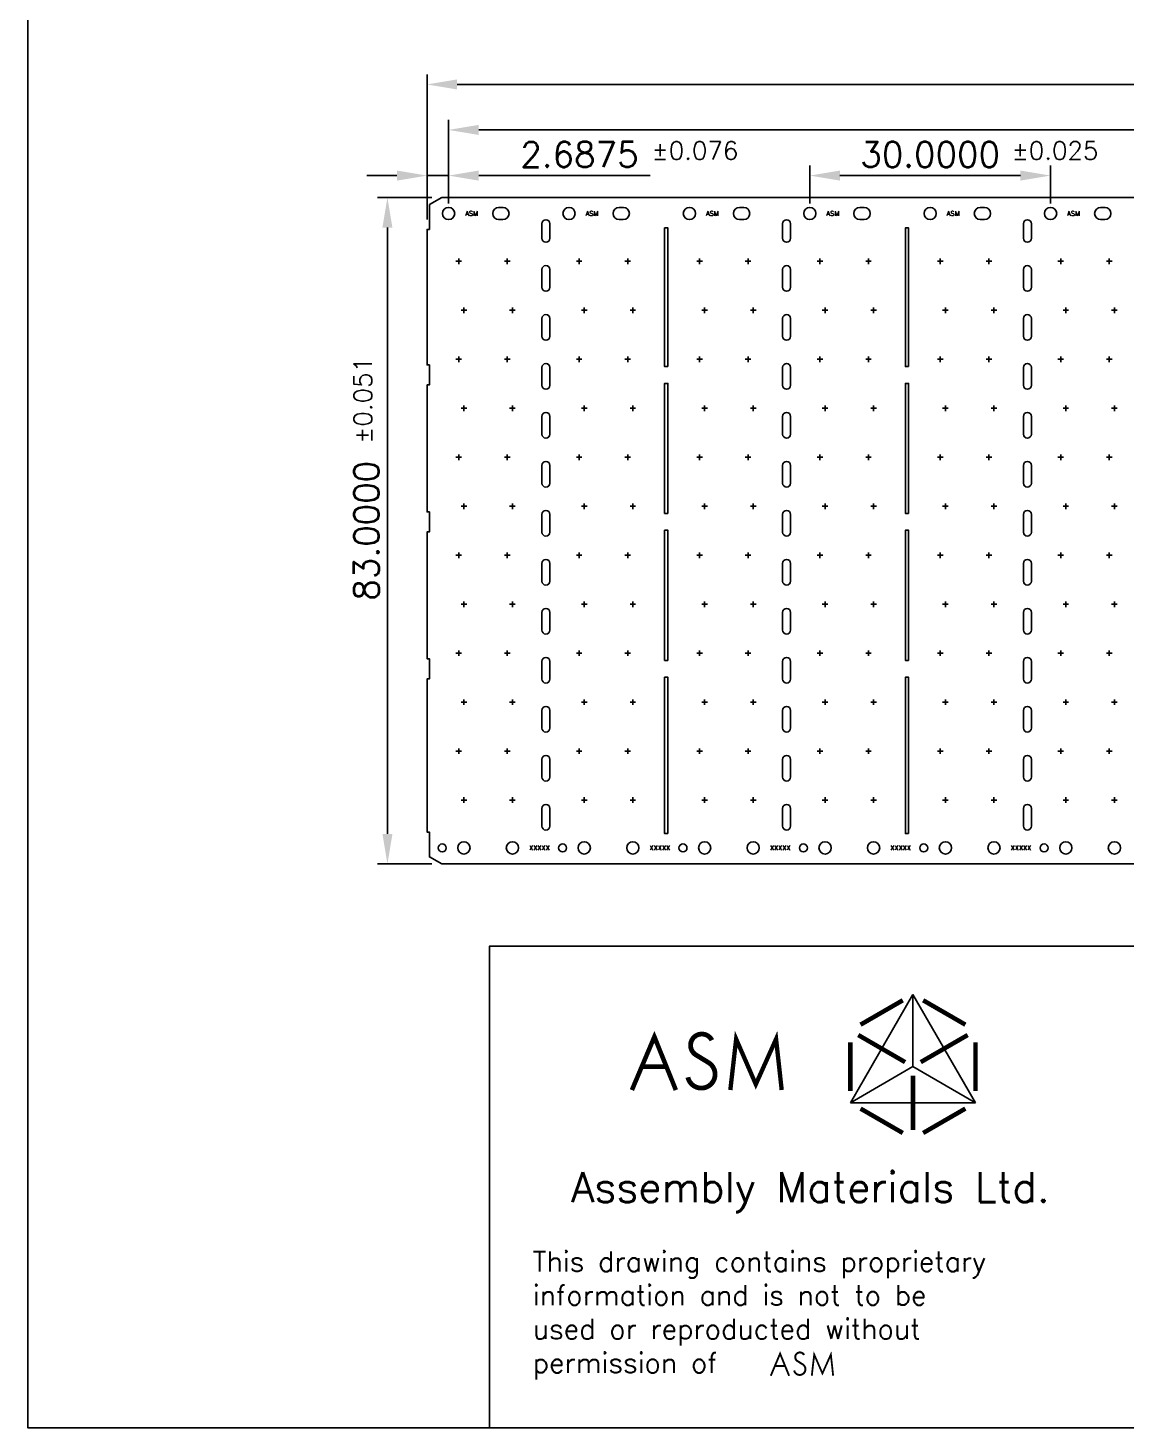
# Model space of a CAD drawing. Extents: x 5 to 821, y 9 to 392.
# Drawn here: x 5 to 114.5, y 9 to 148.5 of the extents above; entities that cross this region are included whole.
import ezdxf
from ezdxf.enums import TextEntityAlignment as Align
from ezdxf.lldxf.tags import DXFTag

# ---------------------------------------------------------------- set-up
doc = ezdxf.new("R2010")
doc.units = 0
doc.header["$LTSCALE"] = 8
doc.header["$MEASUREMENT"] = 0
for name, color, linetype in [('CEN', 2, 'CENTER'), ('COIN-LINE', 4, 'Continuous'), ('DIM', 7, 'Continuous'), ('DRAWING-SHEET', 6, 'Continuous'), ('PKG-OUT', 3, 'HIDDEN')]:
    doc.layers.add(name, color=color, linetype=linetype)
doc.styles.add('SIMPLEX', font='SIMPLEX', dxfattribs={"height": 2.5})
tags = doc.linetypes.add('CENTER', pattern=[2, 1.25, -0.25, 0.25, -0.25]).pattern_tags.tags
tags[10:11] = [DXFTag(74, 4), DXFTag(75, 0), DXFTag(340, '0'), DXFTag(46, 1.0), DXFTag(50, 0.0), DXFTag(44, 0.0), DXFTag(45, 0.0)]
tags[8:9] = [DXFTag(74, 4), DXFTag(75, 0), DXFTag(340, '0'), DXFTag(46, 1.0), DXFTag(50, 0.0), DXFTag(44, 0.0), DXFTag(45, 0.0)]
tags[6:7] = [DXFTag(74, 4), DXFTag(75, 0), DXFTag(340, '0'), DXFTag(46, 1.0), DXFTag(50, 0.0), DXFTag(44, 0.0), DXFTag(45, 0.0)]
tags[4:5] = [DXFTag(74, 4), DXFTag(75, 0), DXFTag(340, '0'), DXFTag(46, 1.0), DXFTag(50, 0.0), DXFTag(44, 0.0), DXFTag(45, 0.0)]
tags = doc.linetypes.add('HIDDEN', pattern=[0.375, 0.25, -0.125]).pattern_tags.tags
tags[6:7] = [DXFTag(74, 4), DXFTag(75, 0), DXFTag(340, '0'), DXFTag(46, 1.0), DXFTag(50, 0.0), DXFTag(44, 0.0), DXFTag(45, 0.0)]
tags[4:5] = [DXFTag(74, 4), DXFTag(75, 0), DXFTag(340, '0'), DXFTag(46, 1.0), DXFTag(50, 0.0), DXFTag(44, 0.0), DXFTag(45, 0.0)]

# ---------------------------------------------------------------- blocks, each defined once
blk = doc.blocks.new('TABLET')
at = {"layer": 'DRAWING-SHEET', "color": 1}
for p, q in [((93.21, 52.2), (86.98, 41.4)), ((99.45, 41.4), (93.21, 52.2)), ((93.21, 45), (93.21, 52.2)), ((86.98, 41.4), (93.21, 45)), ((93.21, 45), (99.45, 41.4)), ((86.98, 41.4), (99.45, 41.4))]:
    blk.add_line(p, q, dxfattribs=at)
at = {"layer": 'DRAWING-SHEET'}
blk.add_lwpolyline([(5, 392), (5, 9), (277, 9), (277, 392)], close=True, dxfattribs=at)
blk.add_lwpolyline([(277, 57), (51, 57), (51, 9)], dxfattribs=at)
at = {"layer": 'DRAWING-SHEET', "color": 1}
for points, const_width in [([(87.99, 49.18), (92.2, 51.61)], 0.45), ([(94.23, 51.61), (98.44, 49.18)], 0.45), ([(65.2, 42.67), (67.44, 47.97), (69.58, 42.67)], 0.453), ([(75.01, 42.67), (75.59, 47.75), (77.55, 43.24), (79.57, 47.75), (80.13, 42.67)], 0.432), ([(86.98, 42.57), (86.98, 47.43)], 0.45), ([(87.76, 48.15), (92.43, 45.45)], 0.45), ([(93.99, 45.45), (98.67, 48.15)], 0.45), ([(99.45, 47.43), (99.45, 42.57)], 0.45), ([(66.19, 45), (68.64, 45)], 0.453), ([(93.21, 38.7), (93.21, 44.1)], 0.45), ([(92.2, 38.39), (87.99, 40.82)], 0.45), ([(98.44, 40.82), (94.23, 38.39)], 0.45), ([(79.04, 14.2), (79.97, 16.41), (80.87, 14.2)], 0.189), ([(83.13, 14.2), (83.37, 16.32), (84.19, 14.44), (85.03, 16.32), (85.26, 14.2)], 0.18), ([(79.45, 15.18), (80.47, 15.18)], 0.189)]:
    blk.add_lwpolyline(points, dxfattribs=dict(at, const_width=const_width))
at = {"layer": 'DRAWING-SHEET', "color": 1, "flags": 128}
for points, const_width in [([(73.17, 47.63, 1.322767), (71.58, 46.17), (72.84, 45.4, -1.508624), (70.78, 43.94)], 0.48), ([(82.36, 16.27, 1.322767), (81.7, 15.67), (82.22, 15.34, -1.508624), (81.37, 14.73)], 0.2)]:
    blk.add_lwpolyline(points, format="xyb", dxfattribs=dict(at, const_width=const_width))
at = {"layer": 'DRAWING-SHEET', "color": 7, "style": 'SIMPLEX'}
blk.add_text('Assembly Materials Ltd.', height=3, dxfattribs=at).set_placement((83, 33), align=Align.MIDDLE_CENTER)
for s, p in [('This drawing contains proprietary', (55.31, 24.59)), ('information and is not to be', (55.31, 21.23)), ('used or reproducted without', (55.31, 17.87)), ('permission of', (55.31, 14.5))]:
    blk.add_text(s, height=2, dxfattribs=at).set_placement(p)

msp = doc.modelspace()

# ---------------------------------------------------------------- linework, layer by layer
at = {"layer": 'CEN'}
for p, q in [((48.22, 125.23), (47.66, 125.23)), ((47.94, 124.95), (47.94, 125.51)), ((53.06, 125.23), (52.5, 125.23)), ((52.78, 124.95), (52.78, 125.51)), ((60.22, 125.23), (59.66, 125.23)), ((59.94, 124.95), (59.94, 125.51)), ((65.06, 125.23), (64.5, 125.23)), ((64.78, 124.95), (64.78, 125.51)), ((72.22, 125.23), (71.66, 125.23)), ((71.94, 124.95), (71.94, 125.51)), ((77.06, 125.23), (76.5, 125.23)), ((76.78, 124.95), (76.78, 125.51)), ((84.22, 125.23), (83.66, 125.23)), ((83.94, 124.95), (83.94, 125.51)), ((89.06, 125.23), (88.5, 125.23)), ((88.78, 124.95), (88.78, 125.51)), ((96.22, 125.23), (95.66, 125.23)), ((95.94, 124.95), (95.94, 125.51)), ((101.06, 125.23), (100.5, 125.23)), ((100.78, 124.95), (100.78, 125.51)), ((108.22, 125.23), (107.66, 125.23)), ((107.94, 124.95), (107.94, 125.51)), ((113.06, 125.23), (112.5, 125.23)), ((112.78, 124.95), (112.78, 125.51)), ((48.17, 120.35), (48.73, 120.35)), ((48.45, 120.07), (48.45, 120.63)), ((53.01, 120.35), (53.57, 120.35)), ((53.29, 120.07), (53.29, 120.63)), ((60.17, 120.35), (60.73, 120.35)), ((60.45, 120.07), (60.45, 120.63)), ((65.01, 120.35), (65.57, 120.35)), ((65.29, 120.07), (65.29, 120.63)), ((72.17, 120.35), (72.73, 120.35)), ((72.45, 120.07), (72.45, 120.63)), ((77.01, 120.35), (77.57, 120.35)), ((77.29, 120.07), (77.29, 120.63)), ((84.17, 120.35), (84.73, 120.35)), ((84.45, 120.07), (84.45, 120.63)), ((89.01, 120.35), (89.57, 120.35)), ((89.29, 120.07), (89.29, 120.63)), ((96.17, 120.35), (96.73, 120.35)), ((96.45, 120.07), (96.45, 120.63)), ((101.01, 120.35), (101.57, 120.35)), ((101.29, 120.07), (101.29, 120.63)), ((108.17, 120.35), (108.73, 120.35)), ((108.45, 120.07), (108.45, 120.63)), ((113.01, 120.35), (113.57, 120.35)), ((113.29, 120.07), (113.29, 120.63)), ((48.22, 115.47), (47.66, 115.47)), ((47.94, 115.19), (47.94, 115.75)), ((53.06, 115.47), (52.5, 115.47)), ((52.78, 115.19), (52.78, 115.75)), ((60.22, 115.47), (59.66, 115.47)), ((59.94, 115.19), (59.94, 115.75)), ((65.06, 115.47), (64.5, 115.47)), ((64.78, 115.19), (64.78, 115.75)), ((72.22, 115.47), (71.66, 115.47)), ((71.94, 115.19), (71.94, 115.75)), ((77.06, 115.47), (76.5, 115.47)), ((76.78, 115.19), (76.78, 115.75)), ((84.22, 115.47), (83.66, 115.47)), ((83.94, 115.19), (83.94, 115.75)), ((89.06, 115.47), (88.5, 115.47)), ((88.78, 115.19), (88.78, 115.75)), ((96.22, 115.47), (95.66, 115.47)), ((95.94, 115.19), (95.94, 115.75)), ((101.06, 115.47), (100.5, 115.47)), ((100.78, 115.19), (100.78, 115.75)), ((108.22, 115.47), (107.66, 115.47)), ((107.94, 115.19), (107.94, 115.75)), ((113.06, 115.47), (112.5, 115.47)), ((112.78, 115.19), (112.78, 115.75)), ((48.17, 110.59), (48.73, 110.59)), ((48.45, 110.31), (48.45, 110.87)), ((53.01, 110.59), (53.57, 110.59)), ((53.29, 110.31), (53.29, 110.87)), ((60.17, 110.59), (60.73, 110.59)), ((60.45, 110.31), (60.45, 110.87)), ((65.01, 110.59), (65.57, 110.59)), ((65.29, 110.31), (65.29, 110.87)), ((72.17, 110.59), (72.73, 110.59)), ((72.45, 110.31), (72.45, 110.87)), ((77.01, 110.59), (77.57, 110.59)), ((77.29, 110.31), (77.29, 110.87)), ((84.17, 110.59), (84.73, 110.59)), ((84.45, 110.31), (84.45, 110.87)), ((89.01, 110.59), (89.57, 110.59)), ((89.29, 110.31), (89.29, 110.87)), ((96.17, 110.59), (96.73, 110.59)), ((96.45, 110.31), (96.45, 110.87)), ((101.01, 110.59), (101.57, 110.59)), ((101.29, 110.31), (101.29, 110.87)), ((108.17, 110.59), (108.73, 110.59)), ((108.45, 110.31), (108.45, 110.87)), ((113.01, 110.59), (113.57, 110.59)), ((113.29, 110.31), (113.29, 110.87)), ((48.22, 105.71), (47.66, 105.71)), ((47.94, 105.43), (47.94, 105.99)), ((53.06, 105.71), (52.5, 105.71)), ((52.78, 105.43), (52.78, 105.99)), ((60.22, 105.71), (59.66, 105.71)), ((59.94, 105.43), (59.94, 105.99)), ((65.06, 105.71), (64.5, 105.71)), ((64.78, 105.43), (64.78, 105.99)), ((72.22, 105.71), (71.66, 105.71)), ((71.94, 105.43), (71.94, 105.99)), ((77.06, 105.71), (76.5, 105.71)), ((76.78, 105.43), (76.78, 105.99)), ((84.22, 105.71), (83.66, 105.71)), ((83.94, 105.43), (83.94, 105.99)), ((89.06, 105.71), (88.5, 105.71)), ((88.78, 105.43), (88.78, 105.99)), ((96.22, 105.71), (95.66, 105.71)), ((95.94, 105.43), (95.94, 105.99)), ((101.06, 105.71), (100.5, 105.71)), ((100.78, 105.43), (100.78, 105.99)), ((108.22, 105.71), (107.66, 105.71)), ((107.94, 105.43), (107.94, 105.99)), ((113.06, 105.71), (112.5, 105.71)), ((112.78, 105.43), (112.78, 105.99)), ((48.17, 100.83), (48.73, 100.83)), ((48.45, 100.55), (48.45, 101.11)), ((53.01, 100.83), (53.57, 100.83)), ((53.29, 100.55), (53.29, 101.11)), ((60.17, 100.83), (60.73, 100.83)), ((60.45, 100.55), (60.45, 101.11)), ((65.01, 100.83), (65.57, 100.83)), ((65.29, 100.55), (65.29, 101.11)), ((72.17, 100.83), (72.73, 100.83)), ((72.45, 100.55), (72.45, 101.11)), ((77.01, 100.83), (77.57, 100.83)), ((77.29, 100.55), (77.29, 101.11)), ((84.17, 100.83), (84.73, 100.83)), ((84.45, 100.55), (84.45, 101.11)), ((89.01, 100.83), (89.57, 100.83)), ((89.29, 100.55), (89.29, 101.11)), ((96.17, 100.83), (96.73, 100.83)), ((96.45, 100.55), (96.45, 101.11)), ((101.01, 100.83), (101.57, 100.83)), ((101.29, 100.55), (101.29, 101.11)), ((108.17, 100.83), (108.73, 100.83)), ((108.45, 100.55), (108.45, 101.11)), ((113.01, 100.83), (113.57, 100.83)), ((113.29, 100.55), (113.29, 101.11)), ((48.22, 95.95), (47.66, 95.95)), ((47.94, 95.67), (47.94, 96.23)), ((53.06, 95.95), (52.5, 95.95)), ((52.78, 95.67), (52.78, 96.23)), ((60.22, 95.95), (59.66, 95.95)), ((59.94, 95.67), (59.94, 96.23)), ((65.06, 95.95), (64.5, 95.95)), ((64.78, 95.67), (64.78, 96.23)), ((72.22, 95.95), (71.66, 95.95)), ((71.94, 95.67), (71.94, 96.23)), ((77.06, 95.95), (76.5, 95.95)), ((76.78, 95.67), (76.78, 96.23)), ((84.22, 95.95), (83.66, 95.95)), ((83.94, 95.67), (83.94, 96.23)), ((89.06, 95.95), (88.5, 95.95)), ((88.78, 95.67), (88.78, 96.23)), ((96.22, 95.95), (95.66, 95.95)), ((95.94, 95.67), (95.94, 96.23)), ((101.06, 95.95), (100.5, 95.95)), ((100.78, 95.67), (100.78, 96.23)), ((108.22, 95.95), (107.66, 95.95)), ((107.94, 95.67), (107.94, 96.23)), ((113.06, 95.95), (112.5, 95.95)), ((112.78, 95.67), (112.78, 96.23)), ((48.17, 91.07), (48.73, 91.07)), ((48.45, 90.79), (48.45, 91.35)), ((53.01, 91.07), (53.57, 91.07)), ((53.29, 90.79), (53.29, 91.35)), ((60.17, 91.07), (60.73, 91.07)), ((60.45, 90.79), (60.45, 91.35)), ((65.01, 91.07), (65.57, 91.07)), ((65.29, 90.79), (65.29, 91.35)), ((72.17, 91.07), (72.73, 91.07)), ((72.45, 90.79), (72.45, 91.35)), ((77.01, 91.07), (77.57, 91.07)), ((77.29, 90.79), (77.29, 91.35)), ((84.17, 91.07), (84.73, 91.07)), ((84.45, 90.79), (84.45, 91.35)), ((89.01, 91.07), (89.57, 91.07)), ((89.29, 90.79), (89.29, 91.35)), ((96.17, 91.07), (96.73, 91.07)), ((96.45, 90.79), (96.45, 91.35)), ((101.01, 91.07), (101.57, 91.07)), ((101.29, 90.79), (101.29, 91.35)), ((108.17, 91.07), (108.73, 91.07)), ((108.45, 90.79), (108.45, 91.35)), ((113.01, 91.07), (113.57, 91.07)), ((113.29, 90.79), (113.29, 91.35)), ((48.22, 86.19), (47.66, 86.19)), ((47.94, 85.91), (47.94, 86.47)), ((53.06, 86.19), (52.5, 86.19)), ((52.78, 85.91), (52.78, 86.47)), ((60.22, 86.19), (59.66, 86.19)), ((59.94, 85.91), (59.94, 86.47)), ((65.06, 86.19), (64.5, 86.19)), ((64.78, 85.91), (64.78, 86.47)), ((72.22, 86.19), (71.66, 86.19)), ((71.94, 85.91), (71.94, 86.47)), ((77.06, 86.19), (76.5, 86.19)), ((76.78, 85.91), (76.78, 86.47)), ((84.22, 86.19), (83.66, 86.19)), ((83.94, 85.91), (83.94, 86.47)), ((89.06, 86.19), (88.5, 86.19)), ((88.78, 85.91), (88.78, 86.47)), ((96.22, 86.19), (95.66, 86.19)), ((95.94, 85.91), (95.94, 86.47)), ((101.06, 86.19), (100.5, 86.19)), ((100.78, 85.91), (100.78, 86.47)), ((108.22, 86.19), (107.66, 86.19)), ((107.94, 85.91), (107.94, 86.47)), ((113.06, 86.19), (112.5, 86.19)), ((112.78, 85.91), (112.78, 86.47)), ((48.17, 81.31), (48.73, 81.31)), ((48.45, 81.03), (48.45, 81.59)), ((53.01, 81.31), (53.57, 81.31)), ((53.29, 81.03), (53.29, 81.59)), ((60.17, 81.31), (60.73, 81.31)), ((60.45, 81.03), (60.45, 81.59)), ((65.01, 81.31), (65.57, 81.31)), ((65.29, 81.03), (65.29, 81.59)), ((72.17, 81.31), (72.73, 81.31)), ((72.45, 81.03), (72.45, 81.59)), ((77.01, 81.31), (77.57, 81.31)), ((77.29, 81.03), (77.29, 81.59)), ((84.17, 81.31), (84.73, 81.31)), ((84.45, 81.03), (84.45, 81.59)), ((89.01, 81.31), (89.57, 81.31)), ((89.29, 81.03), (89.29, 81.59)), ((96.17, 81.31), (96.73, 81.31)), ((96.45, 81.03), (96.45, 81.59)), ((101.01, 81.31), (101.57, 81.31)), ((101.29, 81.03), (101.29, 81.59)), ((108.17, 81.31), (108.73, 81.31)), ((108.45, 81.03), (108.45, 81.59)), ((113.01, 81.31), (113.57, 81.31)), ((113.29, 81.03), (113.29, 81.59)), ((48.22, 76.43), (47.66, 76.43)), ((47.94, 76.15), (47.94, 76.71)), ((53.06, 76.43), (52.5, 76.43)), ((52.78, 76.15), (52.78, 76.71)), ((60.22, 76.43), (59.66, 76.43)), ((59.94, 76.15), (59.94, 76.71)), ((65.06, 76.43), (64.5, 76.43)), ((64.78, 76.15), (64.78, 76.71)), ((72.22, 76.43), (71.66, 76.43)), ((71.94, 76.15), (71.94, 76.71)), ((77.06, 76.43), (76.5, 76.43)), ((76.78, 76.15), (76.78, 76.71)), ((84.22, 76.43), (83.66, 76.43)), ((83.94, 76.15), (83.94, 76.71)), ((89.06, 76.43), (88.5, 76.43)), ((88.78, 76.15), (88.78, 76.71)), ((96.22, 76.43), (95.66, 76.43)), ((95.94, 76.15), (95.94, 76.71)), ((101.06, 76.43), (100.5, 76.43)), ((100.78, 76.15), (100.78, 76.71)), ((108.22, 76.43), (107.66, 76.43)), ((107.94, 76.15), (107.94, 76.71)), ((113.06, 76.43), (112.5, 76.43)), ((112.78, 76.15), (112.78, 76.71)), ((48.17, 71.55), (48.73, 71.55)), ((48.45, 71.27), (48.45, 71.83)), ((53.01, 71.55), (53.57, 71.55)), ((53.29, 71.27), (53.29, 71.83)), ((60.17, 71.55), (60.73, 71.55)), ((60.45, 71.27), (60.45, 71.83)), ((65.01, 71.55), (65.57, 71.55)), ((65.29, 71.27), (65.29, 71.83)), ((72.17, 71.55), (72.73, 71.55)), ((72.45, 71.27), (72.45, 71.83)), ((77.01, 71.55), (77.57, 71.55)), ((77.29, 71.27), (77.29, 71.83)), ((84.17, 71.55), (84.73, 71.55)), ((84.45, 71.27), (84.45, 71.83)), ((89.01, 71.55), (89.57, 71.55)), ((89.29, 71.27), (89.29, 71.83)), ((96.17, 71.55), (96.73, 71.55)), ((96.45, 71.27), (96.45, 71.83)), ((101.01, 71.55), (101.57, 71.55)), ((101.29, 71.27), (101.29, 71.83)), ((108.17, 71.55), (108.73, 71.55)), ((108.45, 71.27), (108.45, 71.83)), ((113.01, 71.55), (113.57, 71.55)), ((113.29, 71.27), (113.29, 71.83))]:
    msp.add_line(p, q, dxfattribs=at)
at = {"layer": 'COIN-LINE'}
msp.add_lwpolyline([(259, 65.19), (46.24, 65.19), (45.02, 65.89), (45.02, 68.37), (44.78, 68.37), (44.78, 83.63), (45.02, 83.63), (45.02, 85.63), (44.78, 85.63), (44.78, 98.27), (45.02, 98.27), (45.02, 100.27), (44.78, 100.27), (44.78, 112.91), (45.02, 112.91), (45.02, 114.91), (44.78, 114.91), (44.78, 128.4), (45.02, 128.4), (45.02, 130.88), (46.24, 131.59), (259, 131.59)], dxfattribs=at)
for points in [[(52.34, 129.38, 1), (52.34, 130.6), (51.93, 130.6, 1), (51.93, 129.38)], [(64.34, 129.38, 1), (64.34, 130.6), (63.93, 130.6, 1), (63.93, 129.38)], [(76.34, 129.38, 1), (76.34, 130.6), (75.93, 130.6, 1), (75.93, 129.38)], [(88.34, 129.38, 1), (88.34, 130.6), (87.93, 130.6, 1), (87.93, 129.38)], [(100.34, 129.38, 1), (100.34, 130.6), (99.93, 130.6, 1), (99.93, 129.38)], [(112.34, 129.38, 1), (112.34, 130.6), (111.93, 130.6, 1), (111.93, 129.38)], [(57.02, 127.53), (57.02, 128.97, 1), (56.22, 128.97), (56.22, 127.53, 1)], [(81.02, 127.53), (81.02, 128.97, 1), (80.22, 128.97), (80.22, 127.53, 1)], [(105.02, 127.53), (105.02, 128.97, 1), (104.22, 128.97), (104.22, 127.53, 1)], [(57.02, 122.65), (57.02, 124.41, 1), (56.22, 124.41), (56.22, 122.65, 1)], [(81.02, 122.65), (81.02, 124.41, 1), (80.22, 124.41), (80.22, 122.65, 1)], [(105.02, 122.65), (105.02, 124.41, 1), (104.22, 124.41), (104.22, 122.65, 1)], [(57.02, 117.77), (57.02, 119.53, 1), (56.22, 119.53), (56.22, 117.77, 1)], [(81.02, 117.77), (81.02, 119.53, 1), (80.22, 119.53), (80.22, 117.77, 1)], [(105.02, 117.77), (105.02, 119.53, 1), (104.22, 119.53), (104.22, 117.77, 1)], [(57.02, 112.89), (57.02, 114.65, 1), (56.22, 114.65), (56.22, 112.89, 1)], [(81.02, 112.89), (81.02, 114.65, 1), (80.22, 114.65), (80.22, 112.89, 1)], [(105.02, 112.89), (105.02, 114.65, 1), (104.22, 114.65), (104.22, 112.89, 1)], [(57.02, 108.01), (57.02, 109.77, 1), (56.22, 109.77), (56.22, 108.01, 1)], [(81.02, 108.01), (81.02, 109.77, 1), (80.22, 109.77), (80.22, 108.01, 1)], [(105.02, 108.01), (105.02, 109.77, 1), (104.22, 109.77), (104.22, 108.01, 1)], [(57.02, 103.13), (57.02, 104.89, 1), (56.22, 104.89), (56.22, 103.13, 1)], [(81.02, 103.13), (81.02, 104.89, 1), (80.22, 104.89), (80.22, 103.13, 1)], [(105.02, 103.13), (105.02, 104.89, 1), (104.22, 104.89), (104.22, 103.13, 1)], [(57.02, 98.25), (57.02, 100.01, 1), (56.22, 100.01), (56.22, 98.25, 1)], [(81.02, 98.25), (81.02, 100.01, 1), (80.22, 100.01), (80.22, 98.25, 1)], [(105.02, 98.25), (105.02, 100.01, 1), (104.22, 100.01), (104.22, 98.25, 1)], [(57.02, 93.37), (57.02, 95.13, 1), (56.22, 95.13), (56.22, 93.37, 1)], [(81.02, 93.37), (81.02, 95.13, 1), (80.22, 95.13), (80.22, 93.37, 1)], [(105.02, 93.37), (105.02, 95.13, 1), (104.22, 95.13), (104.22, 93.37, 1)], [(57.02, 88.49), (57.02, 90.25, 1), (56.22, 90.25), (56.22, 88.49, 1)], [(81.02, 88.49), (81.02, 90.25, 1), (80.22, 90.25), (80.22, 88.49, 1)], [(105.02, 88.49), (105.02, 90.25, 1), (104.22, 90.25), (104.22, 88.49, 1)], [(57.02, 83.61), (57.02, 85.37, 1), (56.22, 85.37), (56.22, 83.61, 1)], [(81.02, 83.61), (81.02, 85.37, 1), (80.22, 85.37), (80.22, 83.61, 1)], [(105.02, 83.61), (105.02, 85.37, 1), (104.22, 85.37), (104.22, 83.61, 1)], [(57.02, 78.73), (57.02, 80.49, 1), (56.22, 80.49), (56.22, 78.73, 1)], [(81.02, 78.73), (81.02, 80.49, 1), (80.22, 80.49), (80.22, 78.73, 1)], [(105.02, 78.73), (105.02, 80.49, 1), (104.22, 80.49), (104.22, 78.73, 1)], [(57.02, 73.85), (57.02, 75.61, 1), (56.22, 75.61), (56.22, 73.85, 1)], [(81.02, 73.85), (81.02, 75.61, 1), (80.22, 75.61), (80.22, 73.85, 1)], [(105.02, 73.85), (105.02, 75.61, 1), (104.22, 75.61), (104.22, 73.85, 1)], [(57.02, 68.97), (57.02, 70.73, 1), (56.22, 70.73), (56.22, 68.97, 1)], [(81.02, 68.97), (81.02, 70.73, 1), (80.22, 70.73), (80.22, 68.97, 1)], [(105.02, 68.97), (105.02, 70.73, 1), (104.22, 70.73), (104.22, 68.97, 1)]]:
    msp.add_lwpolyline(points, format="xyb", close=True, dxfattribs=at)
for points in [[(68.78, 114.75), (68.46, 114.75), (68.46, 128.56), (68.78, 128.56)], [(92.78, 114.75), (92.46, 114.75), (92.46, 128.56), (92.78, 128.56)], [(68.78, 100.11), (68.46, 100.11), (68.46, 113.07), (68.78, 113.07)], [(92.78, 100.11), (92.46, 100.11), (92.46, 113.07), (92.78, 113.07)], [(68.78, 85.47), (68.46, 85.47), (68.46, 98.43), (68.78, 98.43)], [(92.78, 85.47), (92.46, 85.47), (92.46, 98.43), (92.78, 98.43)], [(68.78, 68.21), (68.46, 68.21), (68.46, 83.79), (68.78, 83.79)], [(92.78, 68.21), (92.46, 68.21), (92.46, 83.79), (92.78, 83.79)]]:
    msp.add_lwpolyline(points, close=True, dxfattribs=at)
for centre, radius in [((46.93, 129.99), 0.61), ((58.93, 129.99), 0.61), ((70.93, 129.99), 0.61), ((82.93, 129.99), 0.61), ((94.93, 129.99), 0.61), ((106.93, 129.99), 0.61), ((46.29, 66.79), 0.4), ((48.45, 66.79), 0.61), ((53.29, 66.79), 0.61), ((58.29, 66.79), 0.4), ((60.45, 66.79), 0.61), ((65.29, 66.79), 0.61), ((70.29, 66.79), 0.4), ((72.45, 66.79), 0.61), ((77.29, 66.79), 0.61), ((82.29, 66.79), 0.4), ((84.45, 66.79), 0.61), ((89.29, 66.79), 0.61), ((94.29, 66.79), 0.4), ((96.45, 66.79), 0.61), ((101.29, 66.79), 0.61), ((106.29, 66.79), 0.4), ((108.45, 66.79), 0.61), ((113.29, 66.79), 0.61)]:
    msp.add_circle(centre, radius, dxfattribs=at)
at = {"layer": 'DIM'}
for p, q in [((44.78, 129.4), (44.78, 143.85)), ((47.78, 142.85), (257.46, 142.85)), ((46.93, 130.99), (46.93, 139.32)), ((49.93, 138.32), (247.93, 138.32)), ((44.78, 129.4), (44.78, 134.77)), ((82.93, 130.99), (82.93, 134.77)), ((106.93, 130.99), (106.93, 134.77)), ((41.78, 133.77), (38.78, 133.77)), ((44.78, 133.77), (46.93, 133.77)), ((49.93, 133.77), (67.01, 133.77)), ((85.93, 133.77), (103.93, 133.77)), ((45.24, 131.59), (39.83, 131.59)), ((40.83, 128.59), (40.83, 68.19)), ((45.24, 65.19), (39.83, 65.19))]:
    msp.add_line(p, q, dxfattribs=at)
for points in [[(47.78, 143.35), (47.78, 142.35), (44.78, 142.85)], [(49.93, 138.82), (49.93, 137.82), (46.93, 138.32)], [(41.78, 134.27), (41.78, 133.27), (44.78, 133.77)], [(49.93, 134.27), (49.93, 133.27), (46.93, 133.77)], [(85.93, 134.27), (85.93, 133.27), (82.93, 133.77)], [(103.93, 134.27), (103.93, 133.27), (106.93, 133.77)], [(40.33, 128.59), (41.33, 128.59), (40.83, 131.59)], [(40.33, 68.19), (41.33, 68.19), (40.83, 65.19)]]:
    msp.add_solid(points, dxfattribs=at)

# ---------------------------------------------------------------- block references
msp.add_blockref('TABLET', (0, 0))

# ---------------------------------------------------------------- texts
at = {"layer": 'DIM', "style": 'SIMPLEX'}
for s, p in [('%%p0.076', (67.17, 135.36)), ('%%p0.025', (103.06, 135.36))]:
    msp.add_text(s, height=1.8, dxfattribs=at).set_placement(p)
msp.add_text('%%p0.051', height=1.8, rotation=90, dxfattribs=at).set_placement((39.28, 107.06))
at = {"layer": 'DIM', "char_height": 2.5, "attachment_point": 5, "style": 'SIMPLEX'}
for s, insert in [('\\A1;2.6875', (59.97, 135.87)), ('\\A1;30.0000', (94.93, 135.87))]:
    msp.add_mtext(s, dxfattribs=dict(at, insert=insert))
at = {"layer": 'DIM', "insert": (38.73, 98.39), "char_height": 2.5, "attachment_point": 5, "rotation": 90, "style": 'SIMPLEX'}
msp.add_mtext('\\A1;83.0000', dxfattribs=at)
at = {"layer": 'PKG-OUT', "style": 'SIMPLEX'}
for s, p in [('ASM', (49.22, 129.99)), ('ASM', (61.22, 129.99)), ('ASM', (73.22, 129.99)), ('ASM', (85.22, 129.99)), ('ASM', (97.22, 129.99)), ('ASM', (109.22, 129.99)), ('XXXXX', (55.98, 66.79)), ('XXXXX', (67.98, 66.79)), ('XXXXX', (79.98, 66.79)), ('XXXXX', (91.98, 66.79)), ('XXXXX', (103.98, 66.79))]:
    msp.add_text(s, height=0.48, dxfattribs=at).set_placement(p, align=Align.MIDDLE_CENTER)

doc.saveas('drawing.dxf')
